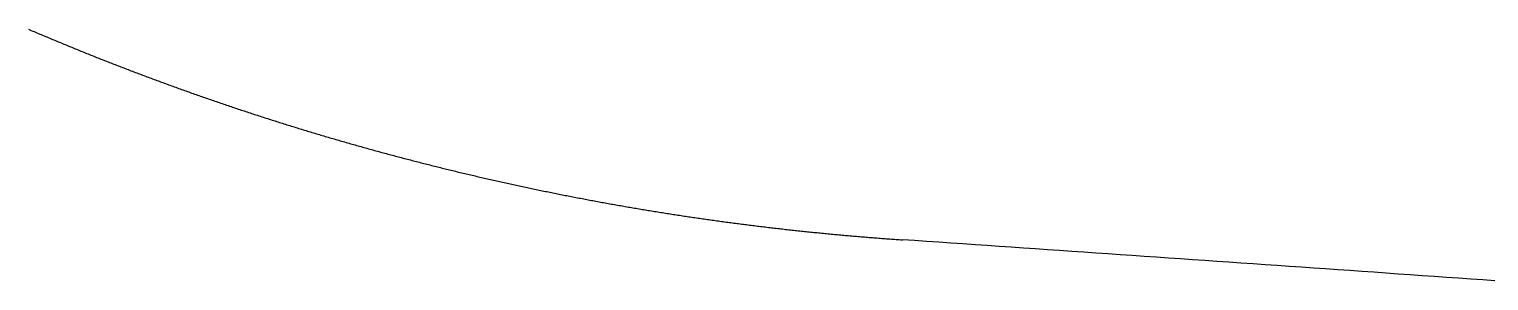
# Model space of a CAD drawing. Extents: x 6805096 to 46905100, y -25788412 to -58651.
# Drawn here: x 8750457 to 9674722, y -20163957 to -20004604 of the extents above; entities that cross this region are included whole.
import ezdxf

# ---------------------------------------------------------------- set-up
doc = ezdxf.new("R2010")
doc.units = 0

msp = doc.modelspace()

# ---------------------------------------------------------------- linework, layer by layer
at = {"layer": 'Layer 1'}
for p, q in [((8750010.631321, -20004603.663879), (8750903.317918, -20004986.808397)), ((8750903.317918, -20004986.808397), (8751796.254218, -20005369.452758)), ((8751796.254218, -20005369.452758), (8752689.44003, -20005751.596811)), ((8752689.44003, -20005751.596811), (8753582.875158, -20006133.240408)), ((8753582.875158, -20006133.240408), (8754476.55941, -20006514.383398)), ((8754476.55941, -20006514.383398), (8755370.492592, -20006895.025632)), ((8755370.492592, -20006895.025632), (8756264.674511, -20007275.16696)), ((8756264.674511, -20007275.16696), (8757159.104973, -20007654.807232)), ((8757159.104973, -20007654.807232), (8758053.783785, -20008033.946298)), ((8758053.783785, -20008033.946298), (8758948.710754, -20008412.584009)), ((8758948.710754, -20008412.584009), (8759843.885686, -20008790.720214)), ((8759843.885686, -20008790.720214), (8760739.308388, -20009168.354764)), ((8760739.308388, -20009168.354764), (8761634.978666, -20009545.48751)), ((8761634.978666, -20009545.48751), (8762530.896327, -20009922.1183)), ((8762530.896327, -20009922.1183), (8763427.061178, -20010298.246986)), ((8763427.061178, -20010298.246986), (8764323.473025, -20010673.873418)), ((8764323.473025, -20010673.873418), (8765220.131675, -20011048.997445)), ((8765220.131675, -20011048.997445), (8766117.036935, -20011423.618919)), ((8766117.036935, -20011423.618919), (8767014.18861, -20011797.737689)), ((8767014.18861, -20011797.737689), (8767911.586508, -20012171.353605)), ((8767911.586508, -20012171.353605), (8768809.230435, -20012544.466518)), ((8768809.230435, -20012544.466518), (8769707.120198, -20012917.076278)), ((8769707.120198, -20012917.076278), (8770605.255603, -20013289.182735)), ((8770605.255603, -20013289.182735), (8771503.636457, -20013660.78574)), ((8771503.636457, -20013660.78574), (8772402.262567, -20014031.885141)), ((8772402.262567, -20014031.885141), (8773301.13374, -20014402.480791)), ((8773301.13374, -20014402.480791), (8774200.24978, -20014772.572538)), ((8774200.24978, -20014772.572538), (8775099.610497, -20015142.160234)), ((8775099.610497, -20015142.160234), (8775999.215695, -20015511.243727)), ((8775999.215695, -20015511.243727), (8776899.065182, -20015879.822869)), ((8776899.065182, -20015879.822869), (8777799.158764, -20016247.89751)), ((8777799.158764, -20016247.89751), (8778699.496248, -20016615.4675)), ((8778699.496248, -20016615.4675), (8779600.07744, -20016982.532689)), ((8779600.07744, -20016982.532689), (8780500.902148, -20017349.092927)), ((8780500.902148, -20017349.092927), (8781401.970177, -20017715.148065)), ((8781401.970177, -20017715.148065), (8782303.281334, -20018080.697952)), ((8782303.281334, -20018080.697952), (8783204.835426, -20018445.742439)), ((8783204.835426, -20018445.742439), (8784106.632259, -20018810.281377)), ((8784106.632259, -20018810.281377), (8785008.671641, -20019174.314614)), ((8785008.671641, -20019174.314614), (8785910.953376, -20019537.842002)), ((8785910.953376, -20019537.842002), (8786813.477274, -20019900.863391)), ((8786813.477274, -20019900.863391), (8787716.243139, -20020263.378631)), ((8787716.243139, -20020263.378631), (8788619.250778, -20020625.387572)), ((8788619.250778, -20020625.387572), (8789522.499998, -20020986.890064)), ((8789522.499998, -20020986.890064), (8790425.990606, -20021347.885957)), ((8790425.990606, -20021347.885957), (8791329.722408, -20021708.375103)), ((8791329.722408, -20021708.375103), (8792233.695211, -20022068.35735)), ((8792233.695211, -20022068.35735), (8793137.908822, -20022427.832549)), ((8793137.908822, -20022427.832549), (8794042.363046, -20022786.800551)), ((8794042.363046, -20022786.800551), (8794947.057691, -20023145.261205)), ((8794947.057691, -20023145.261205), (8795851.992563, -20023503.214362)), ((8795851.992563, -20023503.214362), (8796757.167469, -20023860.659872)), ((8796757.167469, -20023860.659872), (8797662.582215, -20024217.597584)), ((8797662.582215, -20024217.597584), (8798568.236609, -20024574.027351)), ((8798568.236609, -20024574.027351), (8799474.130455, -20024929.94902)), ((8799474.130455, -20024929.94902), (8800380.263563, -20025285.362444)), ((8800380.263563, -20025285.362444), (8801286.635737, -20025640.267471)), ((8801286.635737, -20025640.267471), (8802193.246784, -20025994.663952)), ((8802193.246784, -20025994.663952), (8803100.096511, -20026348.551738)), ((8803100.096511, -20026348.551738), (8804007.184725, -20026701.930678)), ((8804007.184725, -20026701.930678), (8804914.511232, -20027054.800623)), ((8804914.511232, -20027054.800623), (8805822.075839, -20027407.161423)), ((8805822.075839, -20027407.161423), (8806729.878352, -20027759.012928)), ((8806729.878352, -20027759.012928), (8807637.918579, -20028110.354988)), ((8807637.918579, -20028110.354988), (8808546.196324, -20028461.187454)), ((8808546.196324, -20028461.187454), (8809454.711397, -20028811.510176)), ((8809454.711397, -20028811.510176), (8810363.463601, -20029161.323003)), ((8810363.463601, -20029161.323003), (8811272.452746, -20029510.625787)), ((8811272.452746, -20029510.625787), (8812181.678636, -20029859.418377)), ((8812181.678636, -20029859.418377), (8813091.141079, -20030207.700623)), ((8813091.141079, -20030207.700623), (8814000.839881, -20030555.472376)), ((8814000.839881, -20030555.472376), (8814910.774849, -20030902.733486)), ((8814910.774849, -20030902.733486), (8815820.945789, -20031249.483803)), ((8815820.945789, -20031249.483803), (8816731.352508, -20031595.723178)), ((8816731.352508, -20031595.723178), (8817641.994813, -20031941.45146)), ((8817641.994813, -20031941.45146), (8818552.87251, -20032286.6685)), ((8818552.87251, -20032286.6685), (8819463.985406, -20032631.374148)), ((8819463.985406, -20032631.374148), (8820375.333307, -20032975.568253)), ((8820375.333307, -20032975.568253), (8821286.91602, -20033319.250668)), ((8821286.91602, -20033319.250668), (8822198.733352, -20033662.42124)), ((8822198.733352, -20033662.42124), (8823110.785109, -20034005.079822)), ((8823110.785109, -20034005.079822), (8824023.071098, -20034347.226262)), ((8824023.071098, -20034347.226262), (8824935.591125, -20034688.860412)), ((8824935.591125, -20034688.860412), (8825848.344997, -20035029.982121)), ((8825848.344997, -20035029.982121), (8826761.332521, -20035370.591239)), ((8826761.332521, -20035370.591239), (8827674.553503, -20035710.687617)), ((8827674.553503, -20035710.687617), (8828588.007749, -20036050.271105)), ((8828588.007749, -20036050.271105), (8829501.695068, -20036389.341553)), ((8829501.695068, -20036389.341553), (8830415.615264, -20036727.898812)), ((8830415.615264, -20036727.898812), (8831329.768144, -20037065.942731)), ((8831329.768144, -20037065.942731), (8832244.153516, -20037403.473161)), ((8832244.153516, -20037403.473161), (8833158.771186, -20037740.489952)), ((8833158.771186, -20037740.489952), (8834073.62096, -20038076.992954)), ((8834073.62096, -20038076.992954), (8834988.702645, -20038412.982017)), ((8834988.702645, -20038412.982017), (8835904.016048, -20038748.456992)), ((8835904.016048, -20038748.456992), (8836819.560974, -20039083.417728)), ((8836819.560974, -20039083.417728), (8837735.337232, -20039417.864077)), ((8837735.337232, -20039417.864077), (8838651.344627, -20039751.795887)), ((8838651.344627, -20039751.795887), (8839567.582966, -20040085.21301)), ((8839567.582966, -20040085.21301), (8840484.052056, -20040418.115296)), ((8840484.052056, -20040418.115296), (8841400.751702, -20040750.502594)), ((8841400.751702, -20040750.502594), (8842317.681713, -20041082.374756)), ((8842317.681713, -20041082.374756), (8843234.841894, -20041413.73163)), ((8843234.841894, -20041413.73163), (8844152.232052, -20041744.573068)), ((8844152.232052, -20041744.573068), (8845069.851993, -20042074.898919)), ((8845069.851993, -20042074.898919), (8845987.701525, -20042404.709034)), ((8845987.701525, -20042404.709034), (8846905.780454, -20042734.003263)), ((8846905.780454, -20042734.003263), (8847824.088586, -20043062.781457)), ((8847824.088586, -20043062.781457), (8848742.625727, -20043391.043464)), ((8848742.625727, -20043391.043464), (8849661.391686, -20043718.789136)), ((8849661.391686, -20043718.789136), (8850580.386268, -20044046.018323)), ((8850580.386268, -20044046.018323), (8851499.609279, -20044372.730875)), ((8851499.609279, -20044372.730875), (8852419.060527, -20044698.926642)), ((8852419.060527, -20044698.926642), (8853338.739818, -20045024.605474)), ((8853338.739818, -20045024.605474), (8854258.646958, -20045349.767222)), ((8854258.646958, -20045349.767222), (8855178.781755, -20045674.411736)), ((8855178.781755, -20045674.411736), (8856099.144014, -20045998.538866)), ((8856099.144014, -20045998.538866), (8857019.733543, -20046322.148462)), ((8857019.733543, -20046322.148462), (8857940.550147, -20046645.240374)), ((8857940.550147, -20046645.240374), (8858861.593635, -20046967.814453)), ((8858861.593635, -20046967.814453), (8859782.863811, -20047289.870548)), ((8859782.863811, -20047289.870548), (8860704.360484, -20047611.408511)), ((8860704.360484, -20047611.408511), (8861626.083458, -20047932.42819)), ((8861626.083458, -20047932.42819), (8862548.032542, -20048252.929438)), ((8862548.032542, -20048252.929438), (8863470.207541, -20048572.912102)), ((8863470.207541, -20048572.912102), (8864392.608262, -20048892.376035)), ((8864392.608262, -20048892.376035), (8865315.234513, -20049211.321085)), ((8865315.234513, -20049211.321085), (8866238.086098, -20049529.747104)), ((8866238.086098, -20049529.747104), (8867161.162826, -20049847.653941)), ((8867161.162826, -20049847.653941), (8868084.464502, -20050165.041446)), ((8868084.464502, -20050165.041446), (8869007.990933, -20050481.909471)), ((8869007.990933, -20050481.909471), (8869931.741926, -20050798.257864)), ((8869931.741926, -20050798.257864), (8870855.717288, -20051114.086476)), ((8870855.717288, -20051114.086476), (8871779.916824, -20051429.395158)), ((8871779.916824, -20051429.395158), (8872704.340342, -20051744.18376)), ((8872704.340342, -20051744.18376), (8873628.987649, -20052058.452131)), ((8873628.987649, -20052058.452131), (8874553.85855, -20052372.200122)), ((8874553.85855, -20052372.200122), (8875478.952852, -20052685.427584)), ((8875478.952852, -20052685.427584), (8876404.270363, -20052998.134365)), ((8876404.270363, -20052998.134365), (8877329.810887, -20053310.320318)), ((8877329.810887, -20053310.320318), (8878255.574234, -20053621.985291)), ((8878255.574234, -20053621.985291), (8879181.560208, -20053933.129135)), ((8879181.560208, -20053933.129135), (8880107.768616, -20054243.7517)), ((8880107.768616, -20054243.7517), (8881034.199265, -20054553.852837)), ((8881034.199265, -20054553.852837), (8881960.851962, -20054863.432396)), ((8881960.851962, -20054863.432396), (8882887.726513, -20055172.490226)), ((8882887.726513, -20055172.490226), (8883814.822725, -20055481.026178)), ((8883814.822725, -20055481.026178), (8884742.140404, -20055789.040102)), ((8884742.140404, -20055789.040102), (8885669.679357, -20056096.531849)), ((8885669.679357, -20056096.531849), (8886597.439391, -20056403.501268)), ((8886597.439391, -20056403.501268), (8887525.420312, -20056709.94821)), ((8887525.420312, -20056709.94821), (8888453.621927, -20057015.872526)), ((8888453.621927, -20057015.872526), (8889382.044042, -20057321.274064)), ((8889382.044042, -20057321.274064), (8890310.686464, -20057626.152676)), ((8890310.686464, -20057626.152676), (8891239.549, -20057930.508211)), ((8891239.549, -20057930.508211), (8892168.631455, -20058234.34052)), ((8892168.631455, -20058234.34052), (8893097.933638, -20058537.649453)), ((8893097.933638, -20058537.649453), (8894027.455354, -20058840.434861)), ((8894027.455354, -20058840.434861), (8894957.19641, -20059142.696592)), ((8894957.19641, -20059142.696592), (8895887.156612, -20059444.434499)), ((8895887.156612, -20059444.434499), (8896817.335768, -20059745.64843)), ((8896817.335768, -20059745.64843), (8897747.733684, -20060046.338236)), ((8897747.733684, -20060046.338236), (8898678.350166, -20060346.503767)), ((8898678.350166, -20060346.503767), (8899609.18502, -20060646.144874)), ((8899609.18502, -20060646.144874), (8900540.238055, -20060945.261407)), ((8900540.238055, -20060945.261407), (8901471.509075, -20061243.853215)), ((8901471.509075, -20061243.853215), (8902402.997889, -20061541.920149)), ((8902402.997889, -20061541.920149), (8903334.704302, -20061839.46206)), ((8903334.704302, -20061839.46206), (8904266.62812, -20062136.478796)), ((8904266.62812, -20062136.478796), (8905198.769152, -20062432.97021)), ((8905198.769152, -20062432.97021), (8906131.127202, -20062728.93615)), ((8906131.127202, -20062728.93615), (8907063.702078, -20063024.376468)), ((8907063.702078, -20063024.376468), (8907996.493587, -20063319.291012)), ((8907996.493587, -20063319.291012), (8908929.501534, -20063613.679634)), ((8908929.501534, -20063613.679634), (8909862.725728, -20063907.542184)), ((8909862.725728, -20063907.542184), (8910796.165973, -20064200.878511)), ((8910796.165973, -20064200.878511), (8911729.822077, -20064493.688466)), ((8911729.822077, -20064493.688466), (8912663.693847, -20064785.9719)), ((8912663.693847, -20064785.9719), (8913597.781088, -20065077.728662)), ((8913597.781088, -20065077.728662), (8914532.083608, -20065368.958603)), ((8914532.083608, -20065368.958603), (8915466.601213, -20065659.661572)), ((8915466.601213, -20065659.661572), (8916401.33371, -20065949.837421)), ((8916401.33371, -20065949.837421), (8917336.280906, -20066239.485999)), ((8917336.280906, -20066239.485999), (8918271.442606, -20066528.607156)), ((8918271.442606, -20066528.607156), (8919206.818618, -20066817.200743)), ((8919206.818618, -20066817.200743), (8920142.408748, -20067105.266609)), ((8920142.408748, -20067105.266609), (8921078.212803, -20067392.804606)), ((8921078.212803, -20067392.804606), (8922014.230589, -20067679.814583)), ((8922014.230589, -20067679.814583), (8922950.461913, -20067966.296391)), ((8922950.461913, -20067966.296391), (8923886.906582, -20068252.249879)), ((8923886.906582, -20068252.249879), (8924823.564402, -20068537.674897)), ((8924823.564402, -20068537.674897), (8925760.43518, -20068822.571297)), ((8925760.43518, -20068822.571297), (8926697.518722, -20069106.938928)), ((8926697.518722, -20069106.938928), (8927634.814835, -20069390.777641)), ((8927634.814835, -20069390.777641), (8928572.323325, -20069674.087285)), ((8928572.323325, -20069674.087285), (8929510.044, -20069956.867711)), ((8929510.044, -20069956.867711), (8930447.976666, -20070239.118769)), ((8930447.976666, -20070239.118769), (8931386.121129, -20070520.84031)), ((8931386.121129, -20070520.84031), (8932324.477195, -20070802.032182)), ((8932324.477195, -20070802.032182), (8933263.044673, -20071082.694238)), ((8933263.044673, -20071082.694238), (8934201.823368, -20071362.826326)), ((8934201.823368, -20071362.826326), (8935140.813086, -20071642.428297)), ((8935140.813086, -20071642.428297), (8936080.013635, -20071921.500002)), ((8936080.013635, -20071921.500002), (8937019.42482, -20072200.04129)), ((8937019.42482, -20072200.04129), (8937959.04645, -20072478.052012)), ((8937959.04645, -20072478.052012), (8938898.878329, -20072755.532017)), ((8938898.878329, -20072755.532017), (8939838.920265, -20073032.481157)), ((8939838.920265, -20073032.481157), (8940779.172065, -20073308.89928)), ((8940779.172065, -20073308.89928), (8941719.633535, -20073584.786239)), ((8941719.633535, -20073584.786239), (8942660.304481, -20073860.141882)), ((8942660.304481, -20073860.141882), (8943601.18471, -20074134.966059)), ((8943601.18471, -20074134.966059), (8944542.274029, -20074409.258622)), ((8944542.274029, -20074409.258622), (8945483.572245, -20074683.01942)), ((8945483.572245, -20074683.01942), (8946425.079163, -20074956.248304)), ((8946425.079163, -20074956.248304), (8947366.794591, -20075228.945123)), ((8947366.794591, -20075228.945123), (8948308.718335, -20075501.109728)), ((8948308.718335, -20075501.109728), (8949250.850202, -20075772.741969)), ((8949250.850202, -20075772.741969), (8950193.189998, -20076043.841696)), ((8950193.189998, -20076043.841696), (8951135.737531, -20076314.40876)), ((8951135.737531, -20076314.40876), (8952078.492605, -20076584.443011)), ((8952078.492605, -20076584.443011), (8953021.455029, -20076853.944298)), ((8953021.455029, -20076853.944298), (8953964.624609, -20077122.912473)), ((8953964.624609, -20077122.912473), (8954908.001151, -20077391.347384)), ((8954908.001151, -20077391.347384), (8955851.584462, -20077659.248883)), ((8955851.584462, -20077659.248883), (8956795.374349, -20077926.61682)), ((8956795.374349, -20077926.61682), (8957739.370618, -20078193.451045)), ((8957739.370618, -20078193.451045), (8958683.573075, -20078459.751408)), ((8958683.573075, -20078459.751408), (8959627.981528, -20078725.517759)), ((8959627.981528, -20078725.517759), (8960572.595783, -20078990.749948)), ((8960572.595783, -20078990.749948), (8961517.415646, -20079255.447826)), ((8961517.415646, -20079255.447826), (8962462.440925, -20079519.611243)), ((8962462.440925, -20079519.611243), (8963407.671425, -20079783.24005)), ((8963407.671425, -20079783.24005), (8964353.106954, -20080046.334095)), ((8964353.106954, -20080046.334095), (8965298.747318, -20080308.89323)), ((8965298.747318, -20080308.89323), (8966244.592323, -20080570.917304)), ((8966244.592323, -20080570.917304), (8967190.641776, -20080832.406169)), ((8967190.641776, -20080832.406169), (8968136.895485, -20081093.359673)), ((8968136.895485, -20081093.359673), (8969083.353254, -20081353.777668)), ((8969083.353254, -20081353.777668), (8970030.014892, -20081613.660003)), ((8970030.014892, -20081613.660003), (8970976.880204, -20081873.006529)), ((8970976.880204, -20081873.006529), (8971923.948997, -20082131.817096)), ((8971923.948997, -20082131.817096), (8972871.221078, -20082390.091554)), ((8972871.221078, -20082390.091554), (8973818.696253, -20082647.829753)), ((8973818.696253, -20082647.829753), (8974766.37433, -20082905.031544)), ((8974766.37433, -20082905.031544), (8975714.255114, -20083161.696776)), ((8975714.255114, -20083161.696776), (8976662.338412, -20083417.825301)), ((8976662.338412, -20083417.825301), (8977610.62403, -20083673.416967)), ((8977610.62403, -20083673.416967), (8978559.111777, -20083928.471626)), ((8978559.111777, -20083928.471626), (8979507.801457, -20084182.989127)), ((8979507.801457, -20084182.989127), (8980456.692877, -20084436.96932)), ((8980456.692877, -20084436.96932), (8981405.785845, -20084690.412057)), ((8981405.785845, -20084690.412057), (8982355.080167, -20084943.317187)), ((8982355.080167, -20084943.317187), (8983304.575649, -20085195.68456)), ((8983304.575649, -20085195.68456), (8984254.272098, -20085447.514027)), ((8984254.272098, -20085447.514027), (8985204.16932, -20085698.805437)), ((8985204.16932, -20085698.805437), (8986154.267123, -20085949.558641)), ((8986154.267123, -20085949.558641), (8987104.565312, -20086199.773489)), ((8987104.565312, -20086199.773489), (8988055.063695, -20086449.449832)), ((8988055.063695, -20086449.449832), (8989005.762078, -20086698.587519)), ((8989005.762078, -20086698.587519), (8989956.660267, -20086947.186401)), ((8989956.660267, -20086947.186401), (8990907.758069, -20087195.246327)), ((8990907.758069, -20087195.246327), (8991859.055291, -20087442.767149)), ((8991859.055291, -20087442.767149), (8992810.55174, -20087689.748716)), ((8992810.55174, -20087689.748716), (8993762.247221, -20087936.190879)), ((8993762.247221, -20087936.190879), (8994714.141542, -20088182.093487)), ((8994714.141542, -20088182.093487), (8995666.23451, -20088427.456391)), ((8995666.23451, -20088427.456391), (8996618.52593, -20088672.279442)), ((8996618.52593, -20088672.279442), (8997571.015609, -20088916.562488)), ((8997571.015609, -20088916.562488), (8998523.703354, -20089160.305381)), ((8998523.703354, -20089160.305381), (8999476.588972, -20089403.507971)), ((8999476.588972, -20089403.507971), (9000429.672269, -20089646.170108)), ((9000429.672269, -20089646.170108), (9001382.953052, -20089888.291642)), ((9001382.953052, -20089888.291642), (9002336.431127, -20090129.872423)), ((9002336.431127, -20090129.872423), (9003290.106301, -20090370.912302)), ((9003290.106301, -20090370.912302), (9004243.978381, -20090611.411128)), ((9004243.978381, -20090611.411128), (9005198.047172, -20090851.368752)), ((9005198.047172, -20090851.368752), (9006152.312483, -20091090.785025)), ((9006152.312483, -20091090.785025), (9007106.774119, -20091329.659795)), ((9007106.774119, -20091329.659795), (9008061.431886, -20091567.992915)), ((9008061.431886, -20091567.992915), (9009016.285593, -20091805.784233)), ((9009016.285593, -20091805.784233), (9009971.335044, -20092043.0336)), ((9009971.335044, -20092043.0336), (9010926.580048, -20092279.740866)), ((9010926.580048, -20092279.740866), (9011882.020409, -20092515.905881)), ((9011882.020409, -20092515.905881), (9012837.655936, -20092751.528496)), ((9012837.655936, -20092751.528496), (9013793.486434, -20092986.60856)), ((9013793.486434, -20092986.60856), (9014749.51171, -20093221.145925)), ((9014749.51171, -20093221.145925), (9015705.731571, -20093455.140439)), ((9015705.731571, -20093455.140439), (9016662.145824, -20093688.591954)), ((9016662.145824, -20093688.591954), (9017618.754274, -20093921.50032)), ((9017618.754274, -20093921.50032), (9018575.556729, -20094153.865386)), ((9018575.556729, -20094153.865386), (9019532.552995, -20094385.687003)), ((9019532.552995, -20094385.687003), (9020489.742879, -20094616.965021)), ((9020489.742879, -20094616.965021), (9021447.126187, -20094847.699291)), ((9021447.126187, -20094847.699291), (9022404.702726, -20095077.889662)), ((9022404.702726, -20095077.889662), (9023362.472303, -20095307.535985)), ((9023362.472303, -20095307.535985), (9024320.434724, -20095536.63811)), ((9024320.434724, -20095536.63811), (9025278.589795, -20095765.195887)), ((9025278.589795, -20095765.195887), (9026236.937324, -20095993.209166)), ((9026236.937324, -20095993.209166), (9027195.477117, -20096220.677798)), ((9027195.477117, -20096220.677798), (9028154.20898, -20096447.601632)), ((9028154.20898, -20096447.601632), (9029113.132721, -20096673.98052)), ((9029113.132721, -20096673.98052), (9030072.248145, -20096899.81431)), ((9030072.248145, -20096899.81431), (9031031.55506, -20097125.102854)), ((9031031.55506, -20097125.102854), (9031991.053271, -20097349.846002)), ((9031991.053271, -20097349.846002), (9032950.742587, -20097574.043603)), ((9032950.742587, -20097574.043603), (9033910.622812, -20097797.695508)), ((9033910.622812, -20097797.695508), (9034870.693754, -20098020.801568)), ((9034870.693754, -20098020.801568), (9035830.955219, -20098243.361631)), ((9035830.955219, -20098243.361631), (9036791.407015, -20098465.375549)), ((9036791.407015, -20098465.375549), (9037752.048947, -20098686.843172)), ((9037752.048947, -20098686.843172), (9038712.880822, -20098907.76435)), ((9038712.880822, -20098907.76435), (9039673.902446, -20099128.138933)), ((9039673.902446, -20099128.138933), (9040635.113628, -20099347.966772)), ((9040635.113628, -20099347.966772), (9041596.514172, -20099567.247716)), ((9041596.514172, -20099567.247716), (9042558.103885, -20099785.981615)), ((9042558.103885, -20099785.981615), (9043519.882575, -20100004.168321)), ((9043519.882575, -20100004.168321), (9044481.850048, -20100221.807683)), ((9044481.850048, -20100221.807683), (9045444.00611, -20100438.899551)), ((9045444.00611, -20100438.899551), (9046406.350567, -20100655.443776)), ((9046406.350567, -20100655.443776), (9047368.883228, -20100871.440207)), ((9047368.883228, -20100871.440207), (9048331.603897, -20101086.888696)), ((9048331.603897, -20101086.888696), (9049294.512383, -20101301.789091)), ((9049294.512383, -20101301.789091), (9050257.60849, -20101516.141244)), ((9050257.60849, -20101516.141244), (9051220.892027, -20101729.945005)), ((9051220.892027, -20101729.945005), (9052184.362799, -20101943.200223)), ((9052184.362799, -20101943.200223), (9053148.020613, -20102155.906749)), ((9053148.020613, -20102155.906749), (9054111.865276, -20102368.064433)), ((9054111.865276, -20102368.064433), (9055075.896594, -20102579.673126)), ((9055075.896594, -20102579.673126), (9056040.114375, -20102790.732677)), ((9056040.114375, -20102790.732677), (9057004.518423, -20103001.242938)), ((9057004.518423, -20103001.242938), (9057969.108547, -20103211.203757)), ((9057969.108547, -20103211.203757), (9058933.884553, -20103420.614985)), ((9058933.884553, -20103420.614985), (9059898.846247, -20103629.476472)), ((9059898.846247, -20103629.476472), (9060863.993436, -20103837.78807)), ((9060863.993436, -20103837.78807), (9061829.325927, -20104045.549626)), ((9061829.325927, -20104045.549626), (9062794.843525, -20104252.760993)), ((9062794.843525, -20104252.760993), (9063760.546039, -20104459.42202)), ((9063760.546039, -20104459.42202), (9064726.433274, -20104665.532558)), ((9064726.433274, -20104665.532558), (9065692.505036, -20104871.092456)), ((9065692.505036, -20104871.092456), (9066658.761134, -20105076.101565)), ((9066658.761134, -20105076.101565), (9067625.201372, -20105280.559734)), ((9067625.201372, -20105280.559734), (9068591.825558, -20105484.466815)), ((9068591.825558, -20105484.466815), (9069558.633499, -20105687.822658)), ((9069558.633499, -20105687.822658), (9070525.625, -20105890.627111)), ((9070525.625, -20105890.627111), (9071492.799869, -20106092.880027)), ((9071492.799869, -20106092.880027), (9072460.157912, -20106294.581255)), ((9072460.157912, -20106294.581255), (9073427.698936, -20106495.730645)), ((9073427.698936, -20106495.730645), (9074395.422747, -20106696.328047)), ((9074395.422747, -20106696.328047), (9075363.329152, -20106896.373312)), ((9075363.329152, -20106896.373312), (9076331.417958, -20107095.866289)), ((9076331.417958, -20107095.866289), (9077299.688971, -20107294.80683)), ((9077299.688971, -20107294.80683), (9078268.141997, -20107493.194783)), ((9078268.141997, -20107493.194783), (9079236.776844, -20107691.030001)), ((9079236.776844, -20107691.030001), (9080205.593318, -20107888.312331)), ((9080205.593318, -20107888.312331), (9081174.591225, -20108085.041626)), ((9081174.591225, -20108085.041626), (9082143.770373, -20108281.217734)), ((9082143.770373, -20108281.217734), (9083113.130567, -20108476.840507)), ((9083113.130567, -20108476.840507), (9084082.671615, -20108671.909794)), ((9084082.671615, -20108671.909794), (9085052.393322, -20108866.425446)), ((9085052.393322, -20108866.425446), (9086022.295496, -20109060.387312)), ((9086022.295496, -20109060.387312), (9086992.377943, -20109253.795244)), ((9086992.377943, -20109253.795244), (9087962.64047, -20109446.64909)), ((9087962.64047, -20109446.64909), (9088933.082884, -20109638.948702)), ((9088933.082884, -20109638.948702), (9089903.70499, -20109830.69393)), ((9089903.70499, -20109830.69393), (9090874.506596, -20110021.884623)), ((9090874.506596, -20110021.884623), (9091845.487508, -20110212.520633)), ((9091845.487508, -20110212.520633), (9092816.647532, -20110402.601808)), ((9092816.647532, -20110402.601808), (9093787.986476, -20110592.128)), ((9093787.986476, -20110592.128), (9094759.504146, -20110781.099059)), ((9094759.504146, -20110781.099059), (9095731.200348, -20110969.514834)), ((9095731.200348, -20110969.514834), (9096703.07489, -20111157.375177)), ((9096703.07489, -20111157.375177), (9097675.127577, -20111344.679937)), ((9097675.127577, -20111344.679937), (9098647.358217, -20111531.428964)), ((9098647.358217, -20111531.428964), (9099619.766616, -20111717.622108)), ((9099619.766616, -20111717.622108), (9100592.35258, -20111903.259221)), ((9100592.35258, -20111903.259221), (9101565.115916, -20112088.340151)), ((9101565.115916, -20112088.340151), (9102538.056431, -20112272.86475)), ((9102538.056431, -20112272.86475), (9103511.173931, -20112456.832867)), ((9103511.173931, -20112456.832867), (9104484.468223, -20112640.244353)), ((9104484.468223, -20112640.244353), (9105457.939114, -20112823.099057)), ((9105457.939114, -20112823.099057), (9106431.58641, -20113005.396831)), ((9106431.58641, -20113005.396831), (9107405.409918, -20113187.137523)), ((9107405.409918, -20113187.137523), (9108379.409444, -20113368.320985)), ((9108379.409444, -20113368.320985), (9109353.584795, -20113548.947067)), ((9109353.584795, -20113548.947067), (9110327.935777, -20113729.015619)), ((9110327.935777, -20113729.015619), (9111302.462198, -20113908.52649)), ((9111302.462198, -20113908.52649), (9112277.163863, -20114087.479532)), ((9112277.163863, -20114087.479532), (9113252.04058, -20114265.874594)), ((9113252.04058, -20114265.874594), (9114227.092154, -20114443.711527)), ((9114227.092154, -20114443.711527), (9115202.318394, -20114620.990181)), ((9115202.318394, -20114620.990181), (9116177.719104, -20114797.710406)), ((9116177.719104, -20114797.710406), (9117153.294092, -20114973.872052)), ((9117153.294092, -20114973.872052), (9118129.043164, -20115149.474969)), ((9118129.043164, -20115149.474969), (9119104.966127, -20115324.519008)), ((9119104.966127, -20115324.519008), (9120081.062788, -20115499.004019)), ((9120081.062788, -20115499.004019), (9121057.332953, -20115672.929851)), ((9121057.332953, -20115672.929851), (9122033.776429, -20115846.296356)), ((9122033.776429, -20115846.296356), (9123010.393022, -20116019.103384)), ((9123010.393022, -20116019.103384), (9123987.182539, -20116191.350784)), ((9123987.182539, -20116191.350784), (9124964.144786, -20116363.038407)), ((9124964.144786, -20116363.038407), (9125941.279571, -20116534.166103)), ((9125941.279571, -20116534.166103), (9126918.586699, -20116704.733722)), ((9126918.586699, -20116704.733722), (9127896.065978, -20116874.741115)), ((9127896.065978, -20116874.741115), (9128873.717213, -20117044.188131)), ((9128873.717213, -20117044.188131), (9129851.540212, -20117213.074621)), ((9129851.540212, -20117213.074621), (9130829.534782, -20117381.400435)), ((9130829.534782, -20117381.400435), (9131807.700727, -20117549.165424)), ((9131807.700727, -20117549.165424), (9132786.037857, -20117716.369436)), ((9132786.037857, -20117716.369436), (9133764.545976, -20117883.012324)), ((9133764.545976, -20117883.012324), (9134743.224892, -20118049.093936)), ((9134743.224892, -20118049.093936), (9135722.074411, -20118214.614123)), ((9135722.074411, -20118214.614123), (9136701.094339, -20118379.572736)), ((9136701.094339, -20118379.572736), (9137680.284484, -20118543.969624)), ((9137680.284484, -20118543.969624), (9138659.644652, -20118707.804638)), ((9138659.644652, -20118707.804638), (9139639.174649, -20118871.077627)), ((9139639.174649, -20118871.077627), (9140618.874283, -20119033.788443)), ((9140618.874283, -20119033.788443), (9141598.743359, -20119195.936934)), ((9141598.743359, -20119195.936934), (9142578.781685, -20119357.522953)), ((9142578.781685, -20119357.522953), (9143558.989066, -20119518.546347)), ((9143558.989066, -20119518.546347), (9144539.36531, -20119679.006969)), ((9144539.36531, -20119679.006969), (9145519.910223, -20119838.904668)), ((9145519.910223, -20119838.904668), (9146500.623612, -20119998.239294)), ((9146500.623612, -20119998.239294), (9147481.505283, -20120157.010697)), ((9147481.505283, -20120157.010697), (9148462.555044, -20120315.218729)), ((9148462.555044, -20120315.218729), (9149443.772699, -20120472.863237)), ((9149443.772699, -20120472.863237), (9150425.158057, -20120629.944075)), ((9150425.158057, -20120629.944075), (9151406.710923, -20120786.46109)), ((9151406.710923, -20120786.46109), (9152388.431105, -20120942.414134)), ((9152388.431105, -20120942.414134), (9153370.318409, -20121097.803056)), ((9153370.318409, -20121097.803056), (9154352.372641, -20121252.627707)), ((9154352.372641, -20121252.627707), (9155334.593609, -20121406.887937)), ((9155334.593609, -20121406.887937), (9156316.981118, -20121560.583597)), ((9156316.981118, -20121560.583597), (9157299.534975, -20121713.714536)), ((9157299.534975, -20121713.714536), (9158282.254988, -20121866.280605)), ((9158282.254988, -20121866.280605), (9159265.140962, -20122018.281653)), ((9159265.140962, -20122018.281653), (9160248.192704, -20122169.717532)), ((9160248.192704, -20122169.717532), (9161231.41002, -20122320.588091)), ((9161231.41002, -20122320.588091), (9162214.792718, -20122470.89318)), ((9162214.792718, -20122470.89318), (9163198.340604, -20122620.63265)), ((9163198.340604, -20122620.63265), (9164182.053485, -20122769.806351)), ((9164182.053485, -20122769.806351), (9165165.931167, -20122918.414133)), ((9165165.931167, -20122918.414133), (9166149.973456, -20123066.455846)), ((9166149.973456, -20123066.455846), (9167134.18016, -20123213.931341)), ((9167134.18016, -20123213.931341), (9168118.551084, -20123360.840467)), ((9168118.551084, -20123360.840467), (9169103.086036, -20123507.183075)), ((9169103.086036, -20123507.183075), (9170087.784823, -20123652.959016)), ((9170087.784823, -20123652.959016), (9171072.64725, -20123798.168138)), ((9171072.64725, -20123798.168138), (9172057.673124, -20123942.810293)), ((9172057.673124, -20123942.810293), (9173042.862252, -20124086.885331)), ((9173042.862252, -20124086.885331), (9174028.214441, -20124230.393102)), ((9174028.214441, -20124230.393102), (9175013.729497, -20124373.333455)), ((9175013.729497, -20124373.333455), (9175999.407226, -20124515.706242)), ((9175999.407226, -20124515.706242), (9176985.247436, -20124657.511313)), ((9176985.247436, -20124657.511313), (9177971.249933, -20124798.748517)), ((9177971.249933, -20124798.748517), (9178957.414523, -20124939.417705)), ((9178957.414523, -20124939.417705), (9179943.741014, -20125079.518727)), ((9179943.741014, -20125079.518727), (9180930.229211, -20125219.051433)), ((9180930.229211, -20125219.051433), (9181916.878922, -20125358.015674)), ((9181916.878922, -20125358.015674), (9182903.689952, -20125496.4113)), ((9182903.689952, -20125496.4113), (9183890.662109, -20125634.23816)), ((9183890.662109, -20125634.23816), (9184877.795199, -20125771.496106)), ((9184877.795199, -20125771.496106), (9185865.089029, -20125908.184986)), ((9185865.089029, -20125908.184986), (9186852.543405, -20126044.304653)), ((9186852.543405, -20126044.304653), (9187840.158134, -20126179.854955)), ((9187840.158134, -20126179.854955), (9188827.933022, -20126314.835742)), ((9188827.933022, -20126314.835742), (9189815.867877, -20126449.246866)), ((9189815.867877, -20126449.246866), (9190803.962504, -20126583.088177)), ((9190803.962504, -20126583.088177), (9191792.216711, -20126716.359523)), ((9191792.216711, -20126716.359523), (9192780.630304, -20126849.060757)), ((9192780.630304, -20126849.060757), (9193769.203089, -20126981.191727)), ((9193769.203089, -20126981.191727), (9194757.934873, -20127112.752285)), ((9194757.934873, -20127112.752285), (9195746.825463, -20127243.742279)), ((9195746.825463, -20127243.742279), (9196735.874665, -20127374.161561)), ((9196735.874665, -20127374.161561), (9197725.082287, -20127504.009981)), ((9197725.082287, -20127504.009981), (9198714.448133, -20127633.287389)), ((9198714.448133, -20127633.287389), (9199703.972012, -20127761.993635)), ((9199703.972012, -20127761.993635), (9200693.65373, -20127890.128569)), ((9200693.65373, -20127890.128569), (9201683.493093, -20128017.692042)), ((9201683.493093, -20128017.692042), (9202673.489907, -20128144.683903)), ((9202673.489907, -20128144.683903), (9203663.643981, -20128271.104004)), ((9203663.643981, -20128271.104004), (9204653.955119, -20128396.952193)), ((9204653.955119, -20128396.952193), (9205644.423129, -20128522.228322)), ((9205644.423129, -20128522.228322), (9206635.047818, -20128646.93224)), ((9206635.047818, -20128646.93224), (9207625.828991, -20128771.063798)), ((9207625.828991, -20128771.063798), (9208616.766456, -20128894.622846)), ((9208616.766456, -20128894.622846), (9209607.860019, -20129017.609234)), ((9209607.860019, -20129017.609234), (9210599.109486, -20129140.022812)), ((9210599.109486, -20129140.022812), (9211590.514665, -20129261.863431)), ((9211590.514665, -20129261.863431), (9212582.075362, -20129383.13094)), ((9212582.075362, -20129383.13094), (9213573.791384, -20129503.825191)), ((9213573.791384, -20129503.825191), (9214565.662536, -20129623.946032)), ((9214565.662536, -20129623.946032), (9215557.688627, -20129743.493315)), ((9215557.688627, -20129743.493315), (9216549.869461, -20129862.46689)), ((9216549.869461, -20129862.46689), (9217542.204847, -20129980.866606)), ((9217542.204847, -20129980.866606), (9218534.69459, -20130098.692314)), ((9218534.69459, -20130098.692314), (9219527.338497, -20130215.943864)), ((9219527.338497, -20130215.943864), (9220520.136375, -20130332.621106)), ((9220520.136375, -20130332.621106), (9221513.08803, -20130448.723891)), ((9221513.08803, -20130448.723891), (9222506.193269, -20130564.252069)), ((9222506.193269, -20130564.252069), (9223499.451898, -20130679.205489)), ((9223499.451898, -20130679.205489), (9224492.863725, -20130793.584003)), ((9224492.863725, -20130793.584003), (9225486.428555, -20130907.38746)), ((9225486.428555, -20130907.38746), (9226480.146196, -20131020.615711)), ((9226480.146196, -20131020.615711), (9227474.016454, -20131133.268605)), ((9227474.016454, -20131133.268605), (9228468.039135, -20131245.345993)), ((9228468.039135, -20131245.345993), (9229462.214046, -20131356.847726)), ((9229462.214046, -20131356.847726), (9230456.540994, -20131467.773652)), ((9230456.540994, -20131467.773652), (9231451.019785, -20131578.123623)), ((9231451.019785, -20131578.123623), (9232445.650226, -20131687.897489)), ((9232445.650226, -20131687.897489), (9233440.432124, -20131797.0951)), ((9233440.432124, -20131797.0951), (9234435.365285, -20131905.716306)), ((9234435.365285, -20131905.716306), (9235430.449515, -20132013.760958)), ((9235430.449515, -20132013.760958), (9236425.684622, -20132121.228904)), ((9236425.684622, -20132121.228904), (9237421.070412, -20132228.119997)), ((9237421.070412, -20132228.119997), (9238416.606691, -20132334.434086)), ((9238416.606691, -20132334.434086), (9239412.293266, -20132440.17102)), ((9239412.293266, -20132440.17102), (9240408.129944, -20132545.330651)), ((9240408.129944, -20132545.330651), (9241404.116532, -20132649.912829)), ((9241404.116532, -20132649.912829), (9242400.252835, -20132753.917403)), ((9242400.252835, -20132753.917403), (9243396.538661, -20132857.344224)), ((9243396.538661, -20132857.344224), (9244392.973816, -20132960.193143)), ((9244392.973816, -20132960.193143), (9245389.558106, -20133062.464008)), ((9245389.558106, -20133062.464008), (9246386.291339, -20133164.156672)), ((9246386.291339, -20133164.156672), (9247383.173321, -20133265.270983)), ((9247383.173321, -20133265.270983), (9248380.203858, -20133365.806792)), ((9248380.203858, -20133365.806792), (9249377.382758, -20133465.763949)), ((9249377.382758, -20133465.763949), (9250374.709826, -20133565.142304)), ((9250374.709826, -20133565.142304), (9251372.184869, -20133663.941708)), ((9251372.184869, -20133663.941708), (9252369.807694, -20133762.162011)), ((9252369.807694, -20133762.162011), (9253367.578108, -20133859.803063)), ((9253367.578108, -20133859.803063), (9254365.495917, -20133956.864714)), ((9254365.495917, -20133956.864714), (9255363.560928, -20134053.346814)), ((9255363.560928, -20134053.346814), (9256361.772947, -20134149.249214)), ((9256361.772947, -20134149.249214), (9257360.131781, -20134244.571763)), ((9257360.131781, -20134244.571763), (9258358.637236, -20134339.314312)), ((9258358.637236, -20134339.314312), (9259357.289119, -20134433.476712)), ((9259357.289119, -20134433.476712), (9260356.087237, -20134527.058812)), ((9260356.087237, -20134527.058812), (9261355.031397, -20134620.060463)), ((9261355.031397, -20134620.060463), (9262354.121404, -20134712.481514)), ((9262354.121404, -20134712.481514), (9263353.357066, -20134804.321816)), ((9263353.357066, -20134804.321816), (9264352.738189, -20134895.58122)), ((9264352.738189, -20134895.58122), (9265352.26458, -20134986.259574)), ((9265352.26458, -20134986.259574), (9266351.936045, -20135076.356731)), ((9266351.936045, -20135076.356731), (9267351.752391, -20135165.872539)), ((9267351.752391, -20135165.872539), (9268351.713424, -20135254.806849)), ((9268351.713424, -20135254.806849), (9269351.818952, -20135343.159511)), ((9269351.818952, -20135343.159511), (9270352.06878, -20135430.930376)), ((9270352.06878, -20135430.930376), (9271352.462715, -20135518.119293)), ((9271352.462715, -20135518.119293), (9272353.000565, -20135604.726113)), ((9272353.000565, -20135604.726113), (9273353.682135, -20135690.750686)), ((9273353.682135, -20135690.750686), (9274354.507232, -20135776.192862)), ((9274354.507232, -20135776.192862), (9275355.475662, -20135861.052491)), ((9275355.475662, -20135861.052491), (9276356.587233, -20135945.329424)), ((9276356.587233, -20135945.329424), (9277357.841751, -20136029.023511)), ((9277357.841751, -20136029.023511), (9278359.239023, -20136112.134602)), ((9278359.239023, -20136112.134602), (9279360.778854, -20136194.662547)), ((9279360.778854, -20136194.662547), (9280362.461052, -20136276.607196)), ((9280362.461052, -20136276.607196), (9281364.285424, -20136357.9684)), ((9281364.285424, -20136357.9684), (9282366.251775, -20136438.746009)), ((9282366.251775, -20136438.746009), (9283368.359913, -20136518.939872)), ((9283368.359913, -20136518.939872), (9284370.609644, -20136598.549841)), ((9284370.609644, -20136598.549841), (9285373.000775, -20136677.575765)), ((9285373.000775, -20136677.575765), (9286375.533112, -20136756.017495)), ((9286375.533112, -20136756.017495), (9287378.206462, -20136833.874881)), ((9287378.206462, -20136833.874881), (9288381.020631, -20136911.147772)), ((9288381.020631, -20136911.147772), (9289383.975427, -20136987.83602)), ((9289383.975427, -20136987.83602), (9290387.070655, -20137063.939474)), ((9290387.070655, -20137063.939474), (9291390.306122, -20137139.457985)), ((9291390.306122, -20137139.457985), (9292393.681636, -20137214.391402)), ((9292393.681636, -20137214.391402), (9293397.197002, -20137288.739577)), ((9293397.197002, -20137288.739577), (9294400.852027, -20137362.502358)), ((9294400.852027, -20137362.502358), (9295404.646517, -20137435.679597)), ((9295404.646517, -20137435.679597), (9296408.58028, -20137508.271144)), ((9296408.58028, -20137508.271144), (9297412.653122, -20137580.276849)), ((9297412.653122, -20137580.276849), (9298416.86485, -20137651.696561)), ((9298416.86485, -20137651.696561), (9299421.215269, -20137722.530132)), ((9299421.215269, -20137722.530132), (9300425.704187, -20137792.777411)), ((9300425.704187, -20137792.777411), (9301430.331411, -20137862.438248)), ((9301430.331411, -20137862.438248), (9302435.096746, -20137931.512495)), ((9302435.096746, -20137931.512495), (9303440, -20138000)), ((9311096.242907, -20138519.754894), (9303440, -20138000)), ((9318752.445916, -20139039.925353), (9311096.242907, -20138519.754894)), ((9326408.609008, -20139560.511375), (9318752.445916, -20139039.925353)), ((9334064.732169, -20140081.512955), (9326408.609008, -20139560.511375)), ((9341720.81538, -20140602.930092), (9334064.732169, -20140081.512955)), ((9349376.858626, -20141124.762782), (9341720.81538, -20140602.930092)), ((9357032.861889, -20141647.011022), (9349376.858626, -20141124.762782)), ((9364688.825153, -20142169.67481), (9357032.861889, -20141647.011022)), ((9372344.748402, -20142692.754141), (9364688.825153, -20142169.67481)), ((9380000.631618, -20143216.249014), (9372344.748402, -20142692.754141)), ((9387656.474785, -20143740.159425), (9380000.631618, -20143216.249014)), ((9395312.277886, -20144264.48537), (9387656.474785, -20143740.159425)), ((9402968.040904, -20144789.226848), (9395312.277886, -20144264.48537)), ((9410623.763823, -20145314.383855), (9402968.040904, -20144789.226848)), ((9418279.446626, -20145839.956388), (9410623.763823, -20145314.383855)), ((9425935.089297, -20146365.944443), (9418279.446626, -20145839.956388)), ((9433590.691818, -20146892.348019), (9425935.089297, -20146365.944443)), ((9441246.254173, -20147419.167112), (9433590.691818, -20146892.348019)), ((9448901.776345, -20147946.401718), (9441246.254173, -20147419.167112)), ((9456557.258318, -20148474.051836), (9448901.776345, -20147946.401718)), ((9464212.700075, -20149002.117461), (9456557.258318, -20148474.051836)), ((9471868.101599, -20149530.598591), (9464212.700075, -20149002.117461)), ((9479523.462873, -20150059.495223), (9471868.101599, -20149530.598591)), ((9487178.783881, -20150588.807354), (9479523.462873, -20150059.495223)), ((9494834.064606, -20151118.534981), (9487178.783881, -20150588.807354)), ((9502489.305031, -20151648.6781), (9494834.064606, -20151118.534981)), ((9510144.505141, -20152179.236709), (9502489.305031, -20151648.6781)), ((9517799.664917, -20152710.210805), (9510144.505141, -20152179.236709)), ((9525454.784343, -20153241.600384), (9517799.664917, -20152710.210805)), ((9533109.863403, -20153773.405445), (9525454.784343, -20153241.600384)), ((9540764.90208, -20154305.625982), (9533109.863403, -20153773.405445)), ((9548419.900357, -20154838.261995), (9540764.90208, -20154305.625982)), ((9556074.858217, -20155371.313479), (9548419.900357, -20154838.261995)), ((9563729.775645, -20155904.780432), (9556074.858217, -20155371.313479)), ((9571384.652622, -20156438.66285), (9563729.775645, -20155904.780432)), ((9579039.489133, -20156972.960731), (9571384.652622, -20156438.66285)), ((9586694.28516, -20157507.674071), (9579039.489133, -20156972.960731)), ((9594349.040688, -20158042.802868), (9586694.28516, -20157507.674071)), ((9602003.755699, -20158578.347118), (9594349.040688, -20158042.802868)), ((9609658.430176, -20159114.306819), (9602003.755699, -20158578.347118)), ((9617313.064103, -20159650.681967), (9609658.430176, -20159114.306819)), ((9624967.657464, -20160187.472559), (9617313.064103, -20159650.681967)), ((9632622.210241, -20160724.678593), (9624967.657464, -20160187.472559)), ((9640276.722418, -20161262.300066), (9632622.210241, -20160724.678593)), ((9647931.193978, -20161800.336974), (9640276.722418, -20161262.300066)), ((9655585.624904, -20162338.789314), (9647931.193978, -20161800.336974)), ((9663240.01518, -20162877.657083), (9655585.624904, -20162338.789314)), ((9670894.364789, -20163416.940279), (9663240.01518, -20162877.657083)), ((9678548.673715, -20163956.638898), (9670894.364789, -20163416.940279))]:
    msp.add_line(p, q, dxfattribs=at)

doc.saveas('drawing.dxf')
